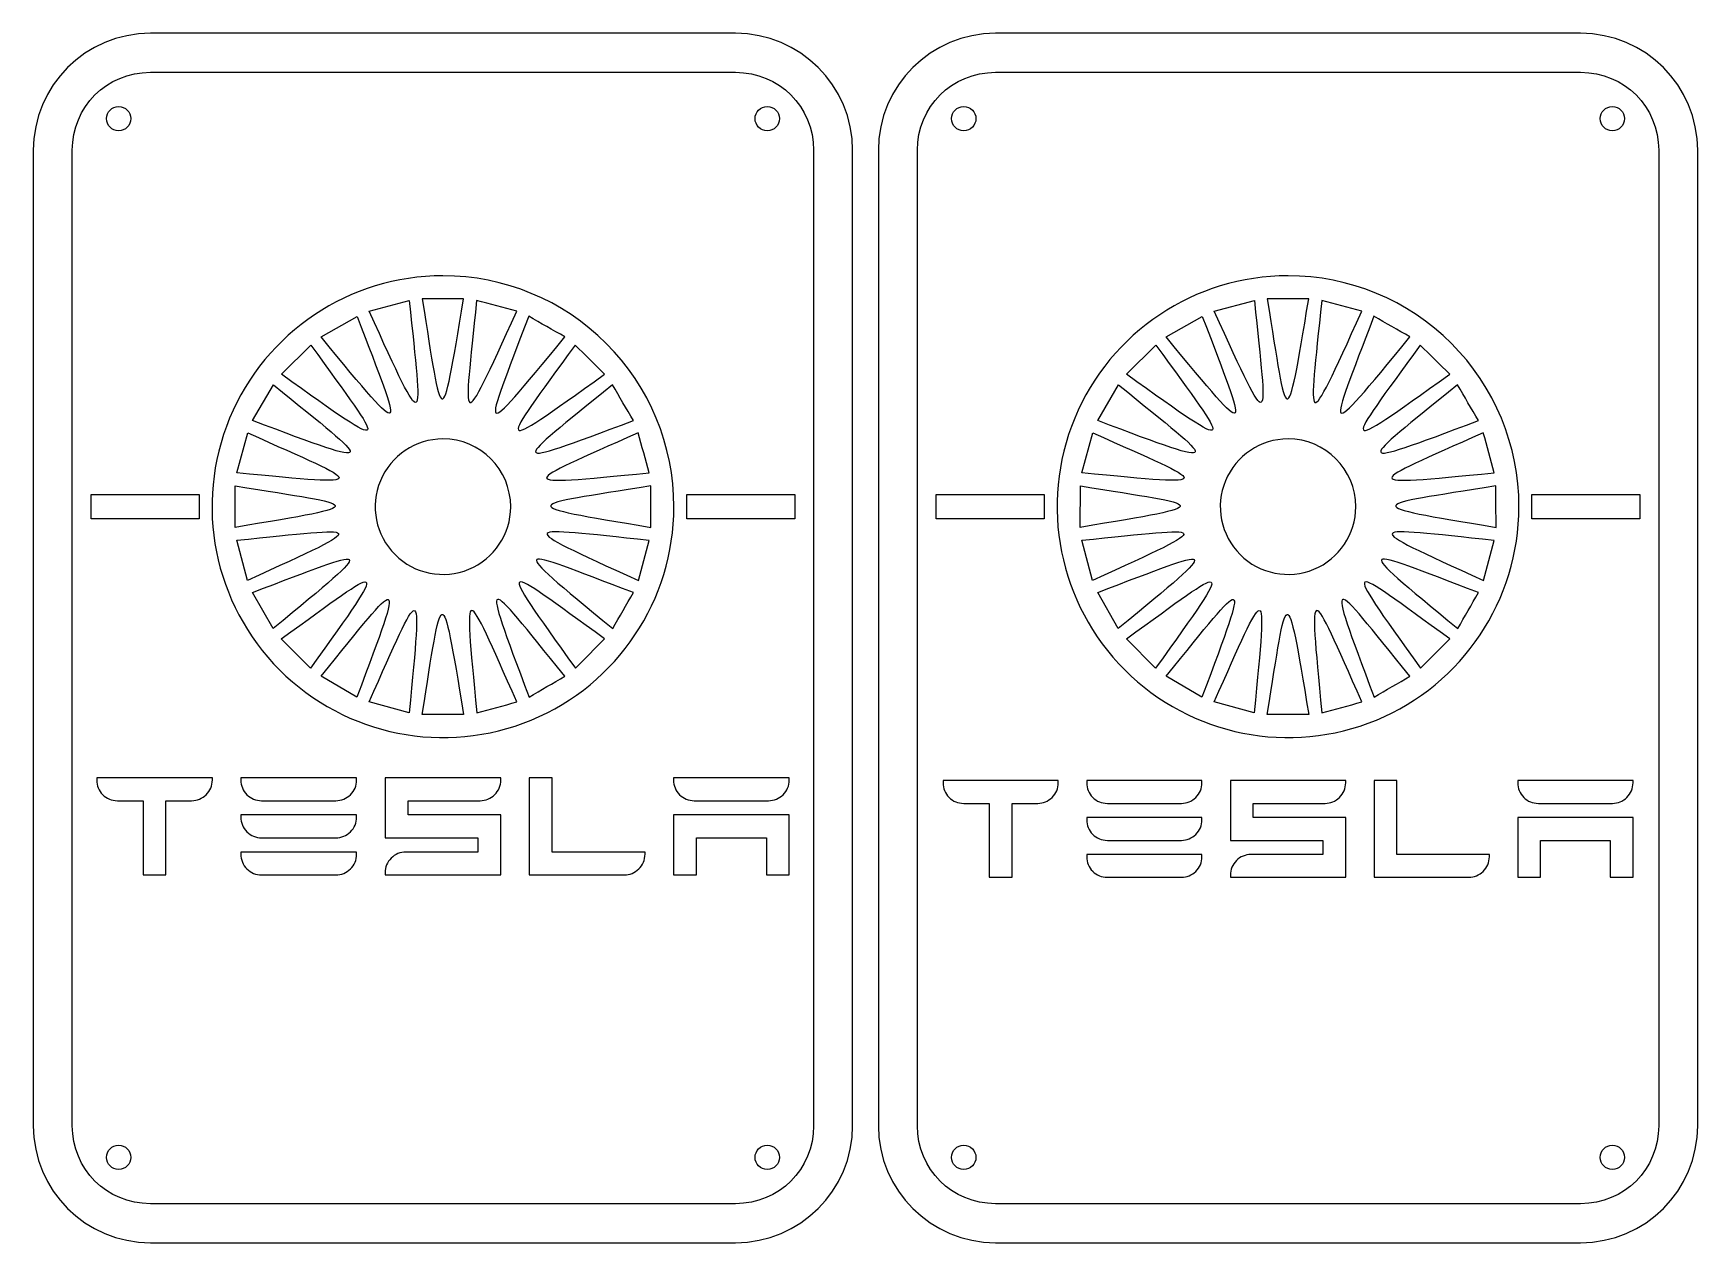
# Model space of a CAD drawing. Extents: x -459 to 930, y -131 to 300.
# Drawn here: x 406.1 to 747.3, y 18.1 to 266.1 of the extents above; entities that cross this region are included whole.
import ezdxf

# ---------------------------------------------------------------- set-up
doc = ezdxf.new("R2010")
doc.units = 0
doc.layers.add('Ebene_1', color=7, linetype='CONTINUOUS')

msp = doc.modelspace()

# ---------------------------------------------------------------- linework, layer by layer
at = {"layer": 'Ebene_1', "color": 7}
for points in [[(550.057, 266.05099), (430.057, 266.05099)], [(723.337, 266.05099), (603.337, 266.05099)], [(430.057, 258.05099), (550.057, 258.05099)], [(603.337, 258.05099), (723.337, 258.05099)], [(406.057, 242.05099), (406.057, 42.05099)], [(414.057, 42.05099), (414.057, 242.05099)], [(566.057, 242.05099), (566.057, 42.05099)], [(574.057, 42.05099), (574.057, 242.05099)], [(579.337, 242.05099), (579.337, 42.05099)], [(587.337, 42.05099), (587.337, 242.05099)], [(739.337, 242.05099), (739.337, 42.05099)], [(747.337, 42.05099), (747.337, 242.05099)], [(474.930733, 209.069996), (483.156066, 211.237434)], [(648.210733, 209.069996), (656.436066, 211.237434)], [(465.072221, 203.785154), (472.456303, 208.007611)], [(638.352221, 203.785154), (645.736303, 208.007611)], [(456.917491, 196.129032), (462.95712, 202.118756)], [(630.197491, 196.129032), (636.23712, 202.118756)], [(451.023126, 186.622274), (455.306703, 193.971069)], [(624.303126, 186.622274), (628.586703, 193.971069)], [(447.789105, 175.914654), (450.024714, 184.121721)], [(621.069105, 175.914654), (623.304714, 184.121721)], [(447.43735, 164.73468), (447.472638, 173.240715)], [(620.71735, 164.73468), (620.752638, 173.240715)], [(449.964584, 153.853569), (447.797146, 162.078902)], [(623.244584, 153.853569), (621.077146, 162.078902)], [(455.249426, 143.995486), (451.026969, 151.379568)], [(628.529426, 143.995486), (624.306969, 151.379568)], [(462.905548, 135.841012), (456.915824, 141.880641)], [(636.185548, 135.841012), (630.195824, 141.880641)], [(472.411965, 129.946221), (465.06317, 134.229798)], [(645.691965, 129.946221), (638.34317, 134.229798)], [(483.119926, 126.71254), (474.912859, 128.948149)], [(494.2999, 126.36053), (485.793865, 126.395818)], [(656.399926, 126.71254), (648.192859, 128.948149)], [(667.5799, 126.36053), (659.073865, 126.395818)], [(419.057188, 113.383135), (419.057188, 112.939115)], [(442.777678, 112.939115), (442.777678, 113.383135), (419.057188, 113.383135)], [(448.626183, 113.383135), (448.626183, 112.939115)], [(472.346673, 112.939031), (472.346673, 113.383052), (448.626183, 113.383135)], [(478.196909, 113.383135), (478.196909, 101.07891), (497.22388, 101.07891), (497.22388, 98.161557), (482.446319, 98.161557)], [(501.91731, 112.939115), (501.91731, 113.383135), (478.196909, 113.383135)], [(507.765895, 113.383135), (507.765895, 93.468122), (508.209915, 93.468122), (527.236886, 93.468122)], [(531.486305, 97.717537), (531.486305, 98.161557), (512.459334, 98.161557), (512.459334, 113.383135), (507.765895, 113.383135)], [(537.336621, 113.383135), (537.336621, 112.939115)], [(561.057164, 112.939031), (561.057164, 113.383052), (537.336621, 113.383135)], [(592.600239, 112.817311), (592.600239, 112.374936)], [(616.232823, 112.374936), (616.232823, 112.817311), (592.600239, 112.817311)], [(622.059654, 112.817311), (622.059654, 112.374936)], [(645.692237, 112.374853), (645.692237, 112.817228), (622.059654, 112.817311)], [(651.520794, 112.817311), (651.520794, 100.558685), (670.477252, 100.558685), (670.477252, 97.652143), (655.754455, 97.652143)], [(675.153289, 112.374936), (675.153289, 112.817311), (651.520794, 112.817311)], [(680.980199, 112.817311), (680.980199, 92.976101), (681.422574, 92.976101), (700.379033, 92.976101)], [(704.612703, 97.209768), (704.612703, 97.652143), (685.656245, 97.652143), (685.656245, 112.817311), (680.980199, 112.817311)], [(710.441339, 112.817311), (710.441339, 112.374936)], [(734.073976, 112.374853), (734.073976, 112.817228), (710.441339, 112.817311)], [(420.283449, 109.924632), (420.285225, 109.922856), (420.287001, 109.92108)], [(449.852443, 109.924632), (449.854219, 109.922856), (449.855995, 109.92108)], [(538.56115, 109.924632), (538.564702, 109.922856), (538.566478, 109.92108)], [(593.821955, 109.371625), (593.823724, 109.369855), (593.825494, 109.368086)], [(623.28137, 109.371625), (623.283139, 109.369855), (623.284909, 109.368086)], [(711.66133, 109.371625), (711.664869, 109.369855), (711.666638, 109.368086)], [(423.306686, 108.689616), (428.570763, 108.689616), (428.570763, 93.468122), (429.014783, 93.468122), (433.264192, 93.468122), (433.264192, 108.6897), (438.528269, 108.6897)], [(452.875681, 108.689616), (468.097254, 108.689616)], [(478.196909, 93.912143), (478.196909, 93.468122), (478.64093, 93.468122), (501.91731, 93.468122), (501.91731, 105.772347), (482.890339, 105.772347), (482.890339, 108.6897), (497.667901, 108.6897)], [(541.586164, 108.689616), (556.807746, 108.689616)], [(596.833989, 108.141186), (602.078557, 108.141186), (602.078557, 92.976101), (602.520932, 92.976101), (606.754593, 92.976101), (606.754593, 108.141269), (611.999161, 108.141269)], [(626.293404, 108.141186), (641.458567, 108.141186)], [(651.520794, 93.418476), (651.520794, 92.976101), (651.963169, 92.976101), (675.153289, 92.976101), (675.153289, 105.234727), (656.19683, 105.234727), (656.19683, 108.141269), (670.919627, 108.141269)], [(714.675133, 108.141186), (729.840306, 108.141186)], [(448.626183, 105.772347), (448.626183, 105.328326)], [(472.346673, 105.328291), (472.346673, 105.772311), (448.626183, 105.772347)], [(622.059654, 105.234727), (622.059654, 104.792352)], [(645.692237, 104.792317), (645.692237, 105.234692), (622.059654, 105.234727)], [(449.852443, 102.313843), (449.854219, 102.312067), (449.855995, 102.308604)], [(452.875681, 101.078875), (468.097254, 101.078875)], [(623.28137, 101.789041), (623.283139, 101.787272), (623.284909, 101.783821)], [(626.293404, 100.558649), (641.458567, 100.558649)], [(448.626183, 98.161557), (448.626183, 97.717537)], [(472.346673, 97.7175), (472.346673, 98.161521), (448.626183, 98.161557)], [(622.059654, 97.652143), (622.059654, 97.209768)], [(645.692237, 97.209732), (645.692237, 97.652107), (622.059654, 97.652143)], [(449.852443, 94.703054), (449.854219, 94.701278), (449.855995, 94.697815)], [(452.875681, 93.468086), (468.097254, 93.468086)], [(623.28137, 94.206457), (623.283139, 94.204687), (623.284909, 94.201237)], [(626.293404, 92.976065), (641.458567, 92.976065)], [(550.057, 26.05099), (430.057, 26.05099)], [(723.337, 26.05099), (603.337, 26.05099)], [(430.057, 18.05099), (550.057, 18.05099)], [(603.337, 18.05099), (723.337, 18.05099)]]:
    msp.add_lwpolyline(points, dxfattribs=at)
for points in [[(430.057, 258.05099)], [(603.337, 258.05099)], [(490.05699, 216.330259)], [(663.33699, 216.330259)], [(494.2999, 211.632586)], [(667.5799, 211.632586)], [(474.930733, 209.069996)], [(505.189954, 209.079037)], [(648.210733, 209.069996)], [(678.469954, 209.079037)], [(465.072221, 203.785154)], [(515.047993, 203.793953)], [(638.352221, 203.785154)], [(688.327993, 203.793953)], [(456.917491, 196.129032)], [(523.202016, 196.13748)], [(630.197491, 196.129032)], [(696.482016, 196.13748)], [(451.023126, 186.622274)], [(529.097158, 186.631514)], [(624.303126, 186.622274)], [(702.377158, 186.631514)], [(490.05699, 182.868819)], [(663.33699, 182.868819)], [(447.789105, 175.914654)], [(532.33108, 175.923597)], [(621.069105, 175.914654)], [(705.61108, 175.923597)], [(417.940333, 171.47981), (440.057, 171.47981), (440.057, 166.47981), (417.940333, 166.47981)], [(540.057, 171.47981), (562.17367, 171.47981), (562.17367, 166.47981), (540.057, 166.47981)], [(591.220333, 171.47981), (613.337, 171.47981), (613.337, 166.47981), (591.220333, 166.47981)], [(713.337, 171.47981), (735.45367, 171.47981), (735.45367, 166.47981), (713.337, 166.47981)], [(447.43735, 164.73468)], [(532.709406, 164.73468)], [(620.71735, 164.73468)], [(705.989406, 164.73468)], [(449.964584, 153.853569)], [(530.155601, 153.844626)], [(623.244584, 153.853569)], [(703.435601, 153.844626)], [(455.249426, 143.995486)], [(524.870858, 143.986246)], [(628.529426, 143.995486)], [(698.150858, 143.986246)], [(462.905548, 135.841012)], [(517.213959, 135.832564)], [(636.185548, 135.841012)], [(690.493959, 135.832564)], [(472.411965, 129.946221)], [(507.708249, 129.937422)], [(645.691965, 129.946221)], [(680.988249, 129.937422)], [(483.119926, 126.71254)], [(494.2999, 126.36053)], [(497.000761, 126.7035)], [(656.399926, 126.71254)], [(667.5799, 126.36053)], [(670.280761, 126.7035)], [(537.336621, 105.772347), (537.336621, 93.468122), (537.780642, 93.468122), (542.030051, 93.468122), (542.030051, 101.07891), (556.363592, 101.07891), (556.363592, 93.468122), (561.057031, 93.468122), (561.057031, 105.772347)], [(710.441339, 105.234727), (710.441339, 92.976101), (710.883714, 92.976101), (715.117376, 92.976101), (715.117376, 100.558685), (729.397798, 100.558685), (729.397798, 92.976101), (734.073843, 92.976101), (734.073843, 105.234727)]]:
    msp.add_lwpolyline(points, close=True, dxfattribs=at)
for points in [[(430.057, 266.05099), (416.83019, 266.05099), (406.057, 255.277801), (406.057, 242.05099)], [(574.057, 242.05099), (574.057, 255.277801), (563.28381, 266.05099), (550.057, 266.05099)], [(603.337, 266.05099), (590.11019, 266.05099), (579.337, 255.277801), (579.337, 242.05099)], [(747.337, 242.05099), (747.337, 255.277801), (736.56381, 266.05099), (723.337, 266.05099)], [(414.057, 242.05099), (414.057, 250.984179), (421.12381, 258.05099), (430.057, 258.05099)], [(550.057, 258.05099), (558.99019, 258.05099), (566.057, 250.984179), (566.057, 242.05099)], [(587.337, 242.05099), (587.337, 250.984179), (594.40381, 258.05099), (603.337, 258.05099)], [(723.337, 258.05099), (732.27019, 258.05099), (739.337, 250.984179), (739.337, 242.05099)], [(421.056996, 248.55099), (421.056996, 249.214031), (421.320388, 249.849916), (421.789229, 250.318757)], [(421.789229, 250.318757), (422.25807, 250.787598), (422.893955, 251.05099), (423.556996, 251.05099)], [(423.556996, 251.05099), (424.220037, 251.05099), (424.855922, 250.787598), (425.324763, 250.318757)], [(425.324763, 250.318757), (425.793604, 249.849916), (426.056996, 249.214031), (426.056996, 248.55099)], [(554.057, 248.55099), (554.057, 249.214031), (554.320392, 249.849916), (554.789233, 250.318757)], [(554.789233, 250.318757), (555.258074, 250.787598), (555.893959, 251.05099), (556.557, 251.05099)], [(556.557, 251.05099), (557.220041, 251.05099), (557.855926, 250.787598), (558.324767, 250.318757)], [(558.324767, 250.318757), (558.793608, 249.849916), (559.057, 249.214031), (559.057, 248.55099)], [(594.336996, 248.55099), (594.336996, 249.214031), (594.600388, 249.849916), (595.069229, 250.318757)], [(595.069229, 250.318757), (595.53807, 250.787598), (596.173955, 251.05099), (596.836996, 251.05099)], [(596.836996, 251.05099), (597.500037, 251.05099), (598.135922, 250.787598), (598.604763, 250.318757)], [(598.604763, 250.318757), (599.073604, 249.849916), (599.336996, 249.214031), (599.336996, 248.55099)], [(727.337, 248.55099), (727.337, 249.214031), (727.600392, 249.849916), (728.069233, 250.318757)], [(728.069233, 250.318757), (728.538074, 250.787598), (729.173959, 251.05099), (729.837, 251.05099)], [(729.837, 251.05099), (730.500041, 251.05099), (731.135926, 250.787598), (731.604767, 250.318757)], [(731.604767, 250.318757), (732.073608, 249.849916), (732.337, 249.214031), (732.337, 248.55099)], [(421.789229, 246.783223), (421.320388, 247.252064), (421.056996, 247.887949), (421.056996, 248.55099)], [(423.556996, 246.05099), (422.893955, 246.05099), (422.25807, 246.314382), (421.789229, 246.783223)], [(425.324763, 246.783223), (424.855922, 246.314382), (424.220037, 246.05099), (423.556996, 246.05099)], [(426.056996, 248.55099), (426.056996, 247.887949), (425.793604, 247.252064), (425.324763, 246.783223)], [(554.789233, 246.783223), (554.320392, 247.252064), (554.057, 247.887949), (554.057, 248.55099)], [(556.557, 246.05099), (555.893959, 246.05099), (555.258074, 246.314382), (554.789233, 246.783223)], [(558.324767, 246.783223), (557.855926, 246.314382), (557.220041, 246.05099), (556.557, 246.05099)], [(559.057, 248.55099), (559.057, 247.887949), (558.793608, 247.252064), (558.324767, 246.783223)], [(595.069229, 246.783223), (594.600388, 247.252064), (594.336996, 247.887949), (594.336996, 248.55099)], [(596.836996, 246.05099), (596.173955, 246.05099), (595.53807, 246.314382), (595.069229, 246.783223)], [(598.604763, 246.783223), (598.135922, 246.314382), (597.500037, 246.05099), (596.836996, 246.05099)], [(599.336996, 248.55099), (599.336996, 247.887949), (599.073604, 247.252064), (598.604763, 246.783223)], [(728.069233, 246.783223), (727.600392, 247.252064), (727.337, 247.887949), (727.337, 248.55099)], [(729.837, 246.05099), (729.173959, 246.05099), (728.538074, 246.314382), (728.069233, 246.783223)], [(731.604767, 246.783223), (731.135926, 246.314382), (730.500041, 246.05099), (729.837, 246.05099)], [(732.337, 248.55099), (732.337, 247.887949), (732.073608, 247.252064), (731.604767, 246.783223)], [(490.05699, 216.330259), (470.905521, 216.330259), (453.639829, 204.793692), (446.310879, 187.100042)], [(523.538814, 202.461634), (514.658882, 211.341565), (502.61511, 216.330259), (490.05699, 216.330259)], [(663.33699, 216.330259), (644.185521, 216.330259), (626.919829, 204.793692), (619.590879, 187.100042)], [(696.818814, 202.461634), (687.938882, 211.341565), (675.89511, 216.330259), (663.33699, 216.330259)], [(494.2999, 211.632594), (491.464552, 211.620833), (488.629204, 211.609072), (485.793865, 211.59723)], [(485.793865, 211.59723), (490.003874, 185.447096), (489.55458, 183.002832), (494.2999, 211.632586)], [(667.5799, 211.632594), (664.744552, 211.620833), (661.909204, 211.609072), (659.073865, 211.59723)], [(659.073865, 211.59723), (663.283874, 185.447096), (662.83458, 183.002832), (667.5799, 211.632586)], [(483.156066, 211.237434), (485.848459, 184.923147), (486.913764, 182.682782), (474.930733, 209.069996)], [(496.964603, 211.246409), (494.263009, 184.897684), (493.196402, 182.652991), (505.189954, 209.079037)], [(505.189956, 209.079044), (502.448176, 209.801526), (499.706396, 210.524007), (496.964603, 211.246409)], [(656.436066, 211.237434), (659.128459, 184.923147), (660.193764, 182.682782), (648.210733, 209.069996)], [(670.244603, 211.246409), (667.543009, 184.897684), (666.476402, 182.652991), (678.469954, 209.079037)], [(678.469956, 209.079044), (675.728176, 209.801526), (672.986396, 210.524007), (670.244603, 211.246409)], [(472.456303, 208.007611), (481.867596, 183.28682), (483.47645, 181.398516), (465.072221, 203.785154)], [(507.663876, 208.016351), (498.234783, 183.264677), (496.62355, 181.37253), (515.047993, 203.793953)], [(515.047997, 203.79396), (512.586634, 205.201448), (510.125272, 206.608937), (507.663876, 208.016351)], [(645.736303, 208.007611), (655.147596, 183.28682), (656.75645, 181.398516), (638.352221, 203.785154)], [(680.943876, 208.016351), (671.514783, 183.264677), (669.90355, 181.37253), (688.327993, 203.793953)], [(688.327997, 203.79396), (685.866634, 205.201448), (683.405272, 206.608937), (680.943876, 208.016351)], [(462.95712, 202.118756), (478.445948, 180.67611), (480.488712, 179.26855), (456.917491, 196.129032)], [(517.162339, 202.127156), (501.648323, 180.659286), (499.602267, 179.248629), (523.202016, 196.13748)], [(523.202021, 196.137485), (521.188811, 198.134063), (519.1756, 200.130641), (517.162339, 202.127156)], [(537.407439, 168.97981), (537.407439, 181.53793), (532.418745, 193.581702), (523.538814, 202.461634)], [(636.23712, 202.118756), (651.725948, 180.67611), (653.768712, 179.26855), (630.197491, 196.129032)], [(690.442339, 202.127156), (674.928323, 180.659286), (672.882267, 179.248629), (696.482016, 196.13748)], [(696.482021, 196.137485), (694.468811, 198.134063), (692.4556, 200.130641), (690.442339, 202.127156)], [(710.687439, 168.97981), (710.687439, 181.53793), (705.698745, 193.581702), (696.818814, 202.461634)], [(455.306703, 193.971069), (475.817511, 177.267874), (478.154971, 176.436981), (451.023126, 186.622274)], [(524.813522, 193.980274), (504.271857, 177.259234), (501.930415, 176.426202), (529.097158, 186.631514)], [(529.097165, 186.631518), (527.669306, 189.081119), (526.241447, 191.530721), (524.813522, 193.980274)], [(628.586703, 193.971069), (649.097511, 177.267874), (651.434971, 176.436981), (624.303126, 186.622274)], [(698.093522, 193.980274), (677.551857, 177.259234), (675.210415, 176.426202), (702.377158, 186.631514)], [(702.377165, 186.631518), (700.949306, 189.081119), (699.521447, 191.530721), (698.093522, 193.980274)], [(446.310879, 187.100042), (438.981929, 169.406392), (443.033033, 149.04012), (456.575166, 135.497986)], [(619.590879, 187.100042), (612.261929, 169.406392), (616.313033, 149.04012), (629.855166, 135.497986)], [(450.024714, 184.121721), (474.159753, 173.296262), (476.632618, 173.098662), (447.789105, 175.914654)], [(490.05699, 182.868819), (484.43941, 182.868819), (479.374974, 179.484871), (477.225219, 174.294904)], [(503.945999, 168.97981), (503.945999, 176.650498), (497.727678, 182.868819), (490.05699, 182.868819)], [(530.095405, 184.130646), (505.925942, 173.295937), (503.448677, 173.0973), (532.33108, 175.923597)], [(532.331088, 175.923599), (531.585886, 178.659291), (530.840684, 181.394983), (530.095405, 184.130646)], [(623.304714, 184.121721), (647.439753, 173.296262), (649.912618, 173.098662), (621.069105, 175.914654)], [(663.33699, 182.868819), (657.71941, 182.868819), (652.654974, 179.484871), (650.505219, 174.294904)], [(677.225999, 168.97981), (677.225999, 176.650498), (671.007678, 182.868819), (663.33699, 182.868819)], [(703.375405, 184.130646), (679.205942, 173.295937), (676.728677, 173.0973), (705.61108, 175.923597)], [(705.611088, 175.923599), (704.865886, 178.659291), (704.120684, 181.394983), (703.375405, 184.130646)], [(477.225219, 174.294904), (475.075464, 169.104937), (476.263749, 163.131026), (480.235978, 159.158798)], [(650.505219, 174.294904), (648.355464, 169.104937), (649.543749, 163.131026), (653.515978, 159.158798)], [(447.472638, 173.240715), (473.587126, 169.030731), (476.026873, 169.479888), (447.43735, 164.73468)], [(532.67405, 173.240715), (506.523916, 169.030706), (504.079652, 169.48), (532.709406, 164.73468)], [(532.709414, 164.73468), (532.697653, 167.570028), (532.685892, 170.405376), (532.67405, 173.240715)], [(620.752638, 173.240715), (646.867126, 169.030731), (649.306873, 169.479888), (620.71735, 164.73468)], [(705.95405, 173.240715), (679.803916, 169.030706), (677.359652, 169.48), (705.989406, 164.73468)], [(705.989414, 164.73468), (705.977653, 167.570028), (705.965892, 170.405376), (705.95405, 173.240715)], [(495.372084, 156.148039), (500.562051, 158.297794), (503.945999, 163.36223), (503.945999, 168.97981)], [(508.177222, 125.233699), (525.870872, 132.562649), (537.407439, 149.828341), (537.407439, 168.97981)], [(668.652084, 156.148039), (673.842051, 158.297794), (677.225999, 163.36223), (677.225999, 168.97981)], [(681.457222, 125.233699), (699.150872, 132.562649), (710.687439, 149.828341), (710.687439, 168.97981)], [(447.797146, 162.078902), (474.111433, 164.771295), (476.351798, 165.8366), (449.964584, 153.853569)], [(532.322973, 162.069977), (505.974248, 164.771571), (503.729556, 165.838178), (530.155601, 153.844626)], [(621.077146, 162.078902), (647.391433, 164.771295), (649.631798, 165.8366), (623.244584, 153.853569)], [(705.602973, 162.069977), (679.254248, 164.771571), (677.009556, 165.838178), (703.435601, 153.844626)], [(451.026969, 151.379568), (475.74776, 160.790861), (477.636064, 162.399715), (455.249426, 143.995486)], [(529.093256, 151.370363), (504.341582, 160.799456), (502.449435, 162.410689), (524.870858, 143.986246)], [(530.155608, 153.844624), (530.87809, 156.586404), (531.600572, 159.328184), (532.322973, 162.069977)], [(624.306969, 151.379568), (649.02776, 160.790861), (650.916064, 162.399715), (628.529426, 143.995486)], [(702.373256, 151.370363), (677.621582, 160.799456), (675.729435, 162.410689), (698.150858, 143.986246)], [(703.435608, 153.844624), (704.15809, 156.586404), (704.880572, 159.328184), (705.602973, 162.069977)], [(456.915824, 141.880641), (478.35847, 157.369469), (479.76603, 159.412233), (462.905548, 135.841012)], [(465.06317, 134.229798), (481.766365, 154.740605), (482.597258, 157.078066), (472.411965, 129.946221)], [(480.235978, 159.158798), (484.208206, 155.186569), (490.182117, 153.998284), (495.372084, 156.148039)], [(515.057009, 134.221058), (498.335969, 154.762723), (497.502937, 157.104165), (507.708249, 129.937422)], [(523.203635, 141.872241), (501.735765, 157.386257), (500.325108, 159.432313), (517.213959, 135.832564)], [(630.195824, 141.880641), (651.63847, 157.369469), (653.04603, 159.412233), (636.185548, 135.841012)], [(638.34317, 134.229798), (655.046365, 154.740605), (655.877258, 157.078066), (645.691965, 129.946221)], [(653.515978, 159.158798), (657.488206, 155.186569), (663.462117, 153.998284), (668.652084, 156.148039)], [(688.337009, 134.221058), (671.615969, 154.762723), (670.782937, 157.104165), (680.988249, 129.937422)], [(696.483635, 141.872241), (675.015765, 157.386257), (673.605108, 159.432313), (690.493959, 135.832564)], [(474.912859, 128.948149), (485.738318, 153.083188), (485.935918, 155.556054), (483.119926, 126.71254)], [(485.793865, 126.395818), (490.003849, 152.510306), (489.554692, 154.950053), (494.2999, 126.36053)], [(505.20781, 128.939175), (494.373102, 153.108638), (494.174465, 155.585903), (497.000761, 126.7035)], [(648.192859, 128.948149), (659.018318, 153.083188), (659.215918, 155.556054), (656.399926, 126.71254)], [(659.073865, 126.395818), (663.283849, 152.510306), (662.834692, 154.950053), (667.5799, 126.36053)], [(678.48781, 128.939175), (667.653102, 153.108638), (667.454465, 155.585903), (670.280761, 126.7035)], [(524.870865, 143.986242), (526.278354, 146.447605), (527.685842, 148.908967), (529.093256, 151.370363)], [(698.150865, 143.986242), (699.558354, 146.447605), (700.965842, 148.908967), (702.373256, 151.370363)], [(517.213964, 135.832559), (519.210542, 137.845769), (521.20712, 139.85898), (523.203635, 141.872241)], [(690.493964, 135.832559), (692.490542, 137.845769), (694.48712, 139.85898), (696.483635, 141.872241)], [(456.575166, 135.497986), (470.1173, 121.955853), (490.483572, 117.904749), (508.177222, 125.233699)], [(507.708253, 129.937415), (510.157854, 131.365274), (512.607456, 132.793133), (515.057009, 134.221058)], [(629.855166, 135.497986), (643.3973, 121.955853), (663.763572, 117.904749), (681.457222, 125.233699)], [(680.988253, 129.937415), (683.437854, 131.365274), (685.887456, 132.793133), (688.337009, 134.221058)], [(497.000763, 126.703492), (499.736456, 127.448694), (502.472148, 128.193896), (505.20781, 128.939175)], [(670.280763, 126.703492), (673.016456, 127.448694), (675.752148, 128.193896), (678.48781, 128.939175)], [(419.057188, 112.939115), (419.057188, 111.785328), (419.478129, 110.751717), (420.283449, 109.924632)], [(441.513267, 109.915959), (442.343781, 110.724619), (442.777678, 111.76468), (442.777678, 112.939115)], [(448.626183, 112.939115), (448.626183, 111.785328), (449.047123, 110.751717), (449.852443, 109.924632)], [(471.083985, 109.915876), (471.914507, 110.724536), (472.346673, 111.764597), (472.346673, 112.939031)], [(500.6529, 109.915959), (501.483413, 110.72462), (501.91731, 111.764681), (501.91731, 112.939115)], [(537.336621, 112.939115), (537.336621, 111.785328), (537.75583, 110.751717), (538.56115, 109.924632)], [(559.792745, 109.915876), (560.623259, 110.724537), (561.057164, 111.764598), (561.057164, 112.939031)], [(420.287001, 109.92108), (421.096716, 109.111367), (422.134996, 108.689616), (423.306686, 108.689616)], [(438.528269, 108.6897), (439.664224, 108.6897), (440.687576, 109.111998), (441.513267, 109.915959)], [(449.855995, 109.92108), (450.665702, 109.111367), (451.703982, 108.689616), (452.875681, 108.689616)], [(468.097254, 108.689616), (469.23321, 108.689616), (470.258302, 109.111914), (471.083985, 109.915876)], [(497.667901, 108.6897), (498.803856, 108.6897), (499.827208, 109.111998), (500.6529, 109.915959)], [(538.566478, 109.92108), (539.376194, 109.111368), (540.414474, 108.689616), (541.586164, 108.689616)], [(556.807746, 108.689616), (557.943701, 108.689616), (558.967053, 109.111914), (559.792745, 109.915876)], [(592.600239, 112.374936), (592.600239, 111.225425), (593.019619, 110.195644), (593.821955, 109.371625)], [(593.825494, 109.368086), (594.632209, 108.561374), (595.666641, 108.141186), (596.833989, 108.141186)], [(611.999161, 108.141269), (613.130907, 108.141269), (614.150466, 108.562002), (614.973098, 109.362984)], [(614.973098, 109.362984), (615.800534, 110.168647), (616.232823, 111.204854), (616.232823, 112.374936)], [(622.059654, 112.374936), (622.059654, 111.225425), (622.479034, 110.195644), (623.28137, 109.371625)], [(623.284909, 109.368086), (624.091615, 108.561374), (625.126047, 108.141186), (626.293404, 108.141186)], [(641.458567, 108.141186), (642.590313, 108.141186), (643.611606, 108.561919), (644.434229, 109.362901)], [(644.434229, 109.362901), (645.261674, 110.168564), (645.692237, 111.204771), (645.692237, 112.374853)], [(670.919627, 108.141269), (672.051373, 108.141269), (673.070932, 108.562002), (673.893564, 109.362984)], [(673.893564, 109.362984), (674.721, 110.168648), (675.153289, 111.204855), (675.153289, 112.374936)], [(710.441339, 112.374936), (710.441339, 111.225425), (710.858994, 110.195644), (711.66133, 109.371625)], [(711.666638, 109.368086), (712.473353, 108.561375), (713.507785, 108.141186), (714.675133, 108.141186)], [(729.840306, 108.141186), (730.972051, 108.141186), (731.991611, 108.561919), (732.814242, 109.362901)], [(732.814242, 109.362901), (733.641678, 110.168565), (734.073976, 111.204772), (734.073976, 112.374853)], [(448.626183, 105.328326), (448.626183, 104.174539), (449.047123, 103.140928), (449.852443, 102.313843)], [(471.083985, 102.305135), (471.914507, 103.113795), (472.346673, 104.153856), (472.346673, 105.328291)], [(622.059654, 104.792352), (622.059654, 103.642841), (622.479034, 102.613061), (623.28137, 101.789041)], [(644.434229, 101.780365), (645.261674, 102.586028), (645.692237, 103.622235), (645.692237, 104.792317)], [(449.855995, 102.308604), (450.665702, 101.498893), (451.703982, 101.078875), (452.875681, 101.078875)], [(468.097254, 101.078875), (469.23321, 101.078875), (470.258302, 101.501173), (471.083985, 102.305135)], [(623.284909, 101.783821), (624.091615, 100.97711), (625.126047, 100.558649), (626.293404, 100.558649)], [(641.458567, 100.558649), (642.590313, 100.558649), (643.611606, 100.979382), (644.434229, 101.780365)], [(448.626183, 97.717537), (448.626183, 96.56375), (449.047123, 95.530139), (449.852443, 94.703054)], [(471.083985, 94.694345), (471.914507, 95.503005), (472.346673, 96.543066), (472.346673, 97.7175)], [(479.426633, 96.902344), (478.618338, 96.094045), (478.196909, 95.065929), (478.196909, 93.912143)], [(482.446319, 98.161557), (481.289743, 98.161557), (480.252777, 97.728488), (479.426633, 96.902344)], [(530.223617, 94.694381), (531.054131, 95.503042), (531.486305, 96.543103), (531.486305, 97.717537)], [(622.059654, 97.209768), (622.059654, 96.060257), (622.479034, 95.030476), (623.28137, 94.206457)], [(644.434229, 94.19778), (645.261674, 95.003443), (645.692237, 96.03965), (645.692237, 97.209732)], [(652.74596, 96.397596), (651.94066, 95.592293), (651.520794, 94.567987), (651.520794, 93.418476)], [(655.754455, 97.652143), (654.602165, 97.652143), (653.569043, 97.220679), (652.74596, 96.397596)], [(703.354695, 94.197816), (704.182131, 95.00348), (704.612703, 96.039687), (704.612703, 97.209768)], [(449.855995, 94.697815), (450.665702, 93.888102), (451.703982, 93.468086), (452.875681, 93.468086)], [(468.097254, 93.468086), (469.23321, 93.468086), (470.258302, 93.890384), (471.083985, 94.694345)], [(527.236886, 93.468122), (528.372842, 93.468122), (529.397934, 93.89042), (530.223617, 94.694381)], [(623.284909, 94.201237), (624.091615, 93.394525), (625.126047, 92.976065), (626.293404, 92.976065)], [(641.458567, 92.976065), (642.590313, 92.976065), (643.611606, 93.396798), (644.434229, 94.19778)], [(700.379033, 92.976101), (701.510779, 92.976101), (702.532072, 93.396834), (703.354695, 94.197816)], [(406.057, 42.05099), (406.057, 28.82418), (416.83019, 18.05099), (430.057, 18.05099)], [(430.057, 26.05099), (421.12381, 26.05099), (414.057, 33.11779), (414.057, 42.05099)], [(550.057, 18.05099), (563.28381, 18.05099), (574.057, 28.82418), (574.057, 42.05099)], [(566.057, 42.05099), (566.057, 33.11779), (558.99019, 26.05099), (550.057, 26.05099)], [(579.337, 42.05099), (579.337, 28.82418), (590.11019, 18.05099), (603.337, 18.05099)], [(603.337, 26.05099), (594.40381, 26.05099), (587.337, 33.11779), (587.337, 42.05099)], [(723.337, 18.05099), (736.56381, 18.05099), (747.337, 28.82418), (747.337, 42.05099)], [(739.337, 42.05099), (739.337, 33.11779), (732.27019, 26.05099), (723.337, 26.05099)], [(421.789229, 37.318757), (422.25807, 37.787598), (422.893955, 38.05099), (423.556996, 38.05099)], [(423.556996, 38.05099), (424.220037, 38.05099), (424.855922, 37.787598), (425.324763, 37.318757)], [(554.789233, 37.318757), (555.258074, 37.787598), (555.893959, 38.05099), (556.557, 38.05099)], [(556.557, 38.05099), (557.220041, 38.05099), (557.855926, 37.787598), (558.324767, 37.318757)], [(595.069229, 37.318757), (595.53807, 37.787598), (596.173955, 38.05099), (596.836996, 38.05099)], [(596.836996, 38.05099), (597.500037, 38.05099), (598.135922, 37.787598), (598.604763, 37.318757)], [(728.069233, 37.318757), (728.538074, 37.787598), (729.173959, 38.05099), (729.837, 38.05099)], [(729.837, 38.05099), (730.500041, 38.05099), (731.135926, 37.787598), (731.604767, 37.318757)], [(421.056996, 35.55099), (421.056996, 36.214031), (421.320388, 36.849916), (421.789229, 37.318757)], [(421.789229, 33.783223), (421.320388, 34.252064), (421.056996, 34.887949), (421.056996, 35.55099)], [(425.324763, 37.318757), (425.793604, 36.849916), (426.056996, 36.214031), (426.056996, 35.55099)], [(426.056996, 35.55099), (426.056996, 34.887949), (425.793604, 34.252064), (425.324763, 33.783223)], [(554.057, 35.55099), (554.057, 36.214031), (554.320392, 36.849916), (554.789233, 37.318757)], [(554.789233, 33.783223), (554.320392, 34.252064), (554.057, 34.887949), (554.057, 35.55099)], [(558.324767, 37.318757), (558.793608, 36.849916), (559.057, 36.214031), (559.057, 35.55099)], [(559.057, 35.55099), (559.057, 34.887949), (558.793608, 34.252064), (558.324767, 33.783223)], [(594.336996, 35.55099), (594.336996, 36.214031), (594.600388, 36.849916), (595.069229, 37.318757)], [(595.069229, 33.783223), (594.600388, 34.252064), (594.336996, 34.887949), (594.336996, 35.55099)], [(598.604763, 37.318757), (599.073604, 36.849916), (599.336996, 36.214031), (599.336996, 35.55099)], [(599.336996, 35.55099), (599.336996, 34.887949), (599.073604, 34.252064), (598.604763, 33.783223)], [(727.337, 35.55099), (727.337, 36.214031), (727.600392, 36.849916), (728.069233, 37.318757)], [(728.069233, 33.783223), (727.600392, 34.252064), (727.337, 34.887949), (727.337, 35.55099)], [(731.604767, 37.318757), (732.073608, 36.849916), (732.337, 36.214031), (732.337, 35.55099)], [(732.337, 35.55099), (732.337, 34.887949), (732.073608, 34.252064), (731.604767, 33.783223)], [(423.556996, 33.05099), (422.893955, 33.05099), (422.25807, 33.314382), (421.789229, 33.783223)], [(425.324763, 33.783223), (424.855922, 33.314382), (424.220037, 33.05099), (423.556996, 33.05099)], [(556.557, 33.05099), (555.893959, 33.05099), (555.258074, 33.314382), (554.789233, 33.783223)], [(558.324767, 33.783223), (557.855926, 33.314382), (557.220041, 33.05099), (556.557, 33.05099)], [(596.836996, 33.05099), (596.173955, 33.05099), (595.53807, 33.314382), (595.069229, 33.783223)], [(598.604763, 33.783223), (598.135922, 33.314382), (597.500037, 33.05099), (596.836996, 33.05099)], [(729.837, 33.05099), (729.173959, 33.05099), (728.538074, 33.314382), (728.069233, 33.783223)], [(731.604767, 33.783223), (731.135926, 33.314382), (730.500041, 33.05099), (729.837, 33.05099)]]:
    msp.add_open_spline(points, degree=3, dxfattribs=at)

doc.saveas('drawing.dxf')
